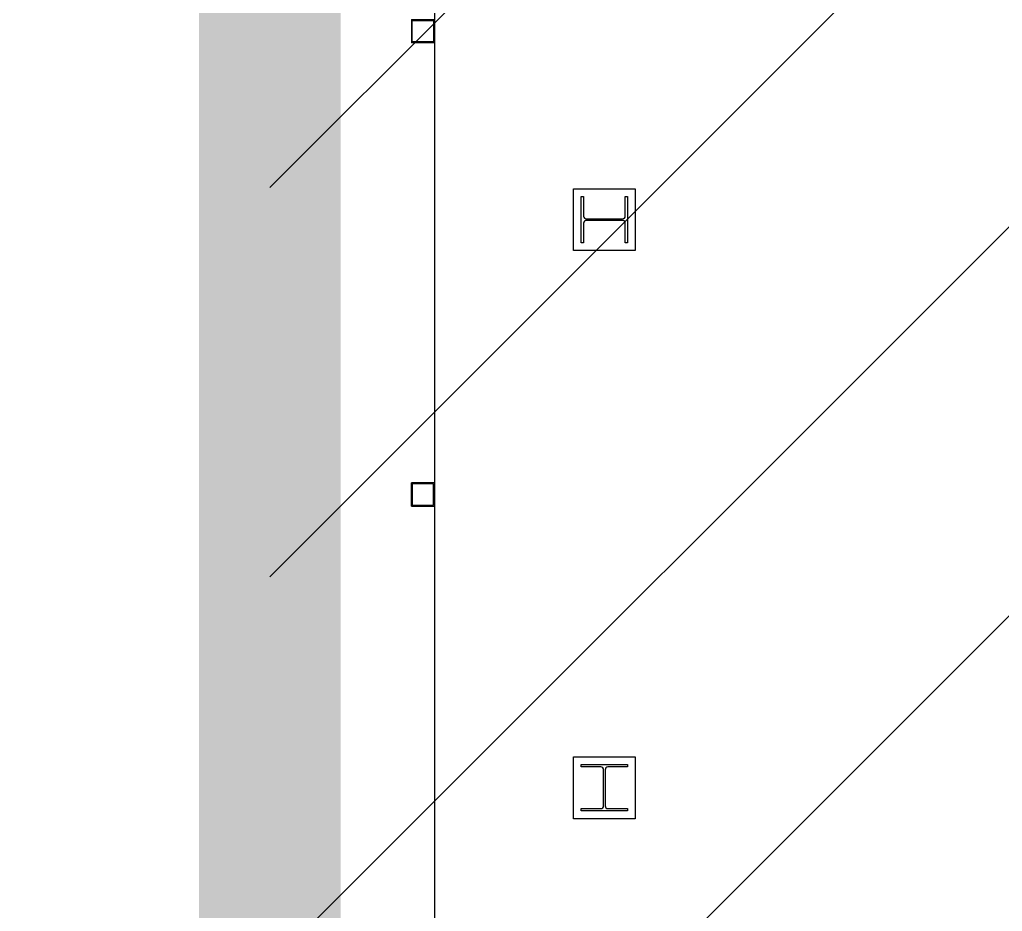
# Model space of a CAD drawing. Header units: millimetres. Extents: x 63700 to 182600, y -289551 to -205451.
# Drawn here: x 115412.2 to 115730.4, y -251795.5 to -251506.8 of the extents above; entities that cross this region are included whole.
import ezdxf

# ---------------------------------------------------------------- set-up
doc = ezdxf.new("R2010")
doc.units = ezdxf.units.MM
doc.header["$LTSCALE"] = 50
doc.layers.add('3', color=7, linetype='Continuous')
doc.layers.add('C_TEXT_01', color=2, linetype='Continuous')

# ---------------------------------------------------------------- blocks, each defined once
blk = doc.blocks.new('KEY PLAN_NEW')
h = blk.add_hatch()
h.set_pattern_fill('ANSI31', color=253, scale=2)
h.set_pattern_definition([(45, (-1396.921, -1800.0236), (-4.490128, 4.490128), [])])
edge = h.paths.add_edge_path()
edge.add_line((-2006.86, -1075.94), (-2006.86, -1091.94))
edge.add_line((-2006.86, -1091.94), (-2067.86, -1091.94))
edge.add_line((-2067.86, -1091.94), (-2067.86, -1375.94))
edge.add_line((-2067.86, -1375.94), (-2006.86, -1375.94))
edge.add_line((-2006.86, -1375.94), (-2006.86, -1391.94))
edge.add_line((-2006.86, -1391.94), (-2007.86, -1391.94))
edge.add_line((-2007.86, -1391.94), (-2007.86, -1488.94))
edge.add_line((-2007.86, -1488.94), (-2008.31, -1488.94))
edge.add_arc((-2028.72, -1493.5), 20.91, 12.5777, 76.5787)
edge.add_line((-2023.86, -1473.16), (-2023.86, -1391.94))
edge.add_line((-2023.86, -1391.94), (-2247.86, -1391.94))
edge.add_line((-2247.86, -1391.94), (-2247.86, -1488.94))
edge.add_line((-2247.86, -1488.94), (-2263.86, -1488.94))
edge.add_line((-2263.86, -1488.94), (-2263.86, -1452.18))
edge.add_line((-2263.86, -1452.18), (-2549.86, -1452.18))
edge.add_line((-2549.86, -1452.18), (-2549.86, -1488.94))
edge.add_line((-2549.86, -1488.94), (-2565.86, -1488.94))
edge.add_line((-2565.86, -1488.94), (-2565.86, -1427.94))
edge.add_line((-2565.86, -1427.94), (-2720.86, -1427.94))
edge.add_line((-2720.86, -1427.94), (-2720.86, -1411.94))
edge.add_line((-2720.86, -1411.94), (-2623.86, -1411.94))
edge.add_line((-2623.86, -1411.94), (-2623.86, -1075.94))
edge.add_line((-2623.86, -1075.94), (-2563.86, -1075.94))
edge.add_line((-2563.86, -1075.94), (-2563.86, -1071.94))
edge.add_line((-2563.86, -1071.94), (-2547.86, -1071.94))
edge.add_line((-2547.86, -1071.94), (-2547.86, -1091.94))
edge.add_line((-2547.86, -1091.94), (-2607.86, -1091.94))
edge.add_line((-2607.86, -1091.94), (-2607.86, -1411.94))
edge.add_line((-2607.86, -1411.94), (-2549.86, -1411.94))
edge.add_line((-2549.86, -1411.94), (-2549.86, -1436.18))
edge.add_line((-2549.86, -1436.18), (-2263.86, -1436.18))
edge.add_line((-2263.86, -1436.18), (-2263.86, -1375.94))
edge.add_line((-2263.86, -1375.94), (-2083.86, -1375.94))
edge.add_line((-2083.86, -1375.94), (-2083.86, -1075.94))
edge.add_line((-2083.86, -1075.94), (-2006.86, -1075.94))
at = {"color": 253}
for p, q in [((-2543.86, -1075.5, 46), (-2543.86, -1368.38, 46)), ((-2546.86, -1250.44, 46), (-2546.86, -1253.44, 46)), ((-2546.86, -1250.44, 46), (-2543.86, -1250.44, 46)), ((-2546.74, -1253.32, 46), (-2546.74, -1250.56, 46)), ((-2546.74, -1250.56, 46), (-2543.98, -1250.56, 46)), ((-2543.98, -1250.56, 46), (-2543.98, -1253.32, 46)), ((-2543.98, -1250.56, 46), (-2543.98, -1253.32, 46)), ((-2543.86, -1253.44, 46), (-2546.86, -1253.44, 46)), ((-2543.98, -1253.32, 46), (-2546.74, -1253.32, 46)), ((-2546.86, -1313.44, 46), (-2546.86, -1310.44, 46)), ((-2543.86, -1310.44, 46), (-2546.86, -1310.44, 46)), ((-2543.98, -1310.56, 46), (-2546.74, -1310.56, 46)), ((-2546.74, -1310.56, 46), (-2546.74, -1313.32, 46)), ((-2543.98, -1313.32, 46), (-2543.98, -1310.56, 46)), ((-2543.98, -1313.32, 46), (-2543.98, -1310.56, 46)), ((-2546.74, -1313.32, 46), (-2543.98, -1313.32, 46)), ((-2546.86, -1313.44, 46), (-2543.86, -1313.44, 46))]:
    blk.add_line(p, q, dxfattribs=at)
at = {"layer": 'C_TEXT_01', "color": 253, "elevation": 46}
for points in [[(-2525.86, -1272.34), (-2517.86, -1272.34), (-2517.86, -1280.34), (-2525.86, -1280.34)], [(-2525.86, -1353.94), (-2525.86, -1345.94), (-2517.86, -1345.94), (-2517.86, -1353.94)]]:
    blk.add_lwpolyline(points, close=True, dxfattribs=at)
for points in [[(-2524.86, -1276.34), (-2524.86, -1273.34), (-2524.56, -1273.34), (-2524.56, -1275.88, 0.414214), (-2524.2, -1276.24), (-2519.52, -1276.24, 0.414214), (-2519.16, -1275.88), (-2519.16, -1273.34), (-2518.86, -1273.34), (-2518.86, -1279.34), (-2519.16, -1279.34), (-2519.16, -1276.8, 0.414214), (-2519.52, -1276.44), (-2524.2, -1276.44, 0.414214), (-2524.56, -1276.8), (-2524.56, -1279.34), (-2524.86, -1279.34), (-2524.86, -1276.34)], [(-2521.86, -1352.94), (-2524.86, -1352.94), (-2524.86, -1352.64), (-2522.32, -1352.64, 0.414214), (-2521.96, -1352.28), (-2521.96, -1347.6, 0.414214), (-2522.32, -1347.24), (-2524.86, -1347.24), (-2524.86, -1346.94), (-2518.86, -1346.94), (-2518.86, -1347.24), (-2521.4, -1347.24, 0.414214), (-2521.76, -1347.6), (-2521.76, -1352.28, 0.414214), (-2521.4, -1352.64), (-2518.86, -1352.64), (-2518.86, -1352.94), (-2521.86, -1352.94)]]:
    blk.add_lwpolyline(points, format="xyb", dxfattribs=at)

msp = doc.modelspace()

# ---------------------------------------------------------------- hatches: boundary and pattern name
at = {"layer": '3'}
h = msp.add_hatch(dxfattribs=at)
h.set_pattern_fill('ANSI31', color=256, scale=712.8)
h.set_pattern_definition([(45, (-3976192.25, 410345.89), (-63.0032142, 63.0032142), [])])
h.paths.add_polyline_path([(116636.27, -251034.29), (115493.22, -251034.29), (115493.22, -251850.75), (116636.27, -251850.75)])

# ---------------------------------------------------------------- linework, layer by layer
at = {"layer": '3', "const_width": 45.83, "elevation": 126.5}
msp.add_lwpolyline([(116636.27, -251850.75), (115493.22, -251850.75), (115493.22, -251034.29), (116636.27, -251034.29)], close=True, dxfattribs=at)

# ---------------------------------------------------------------- block references
at = {"xscale": 2.5, "yscale": 2.5, "zscale": 2.5}
msp.add_blockref('KEY PLAN_NEW', (121906.2, -248380.66), dxfattribs=at)

doc.saveas('drawing.dxf')
